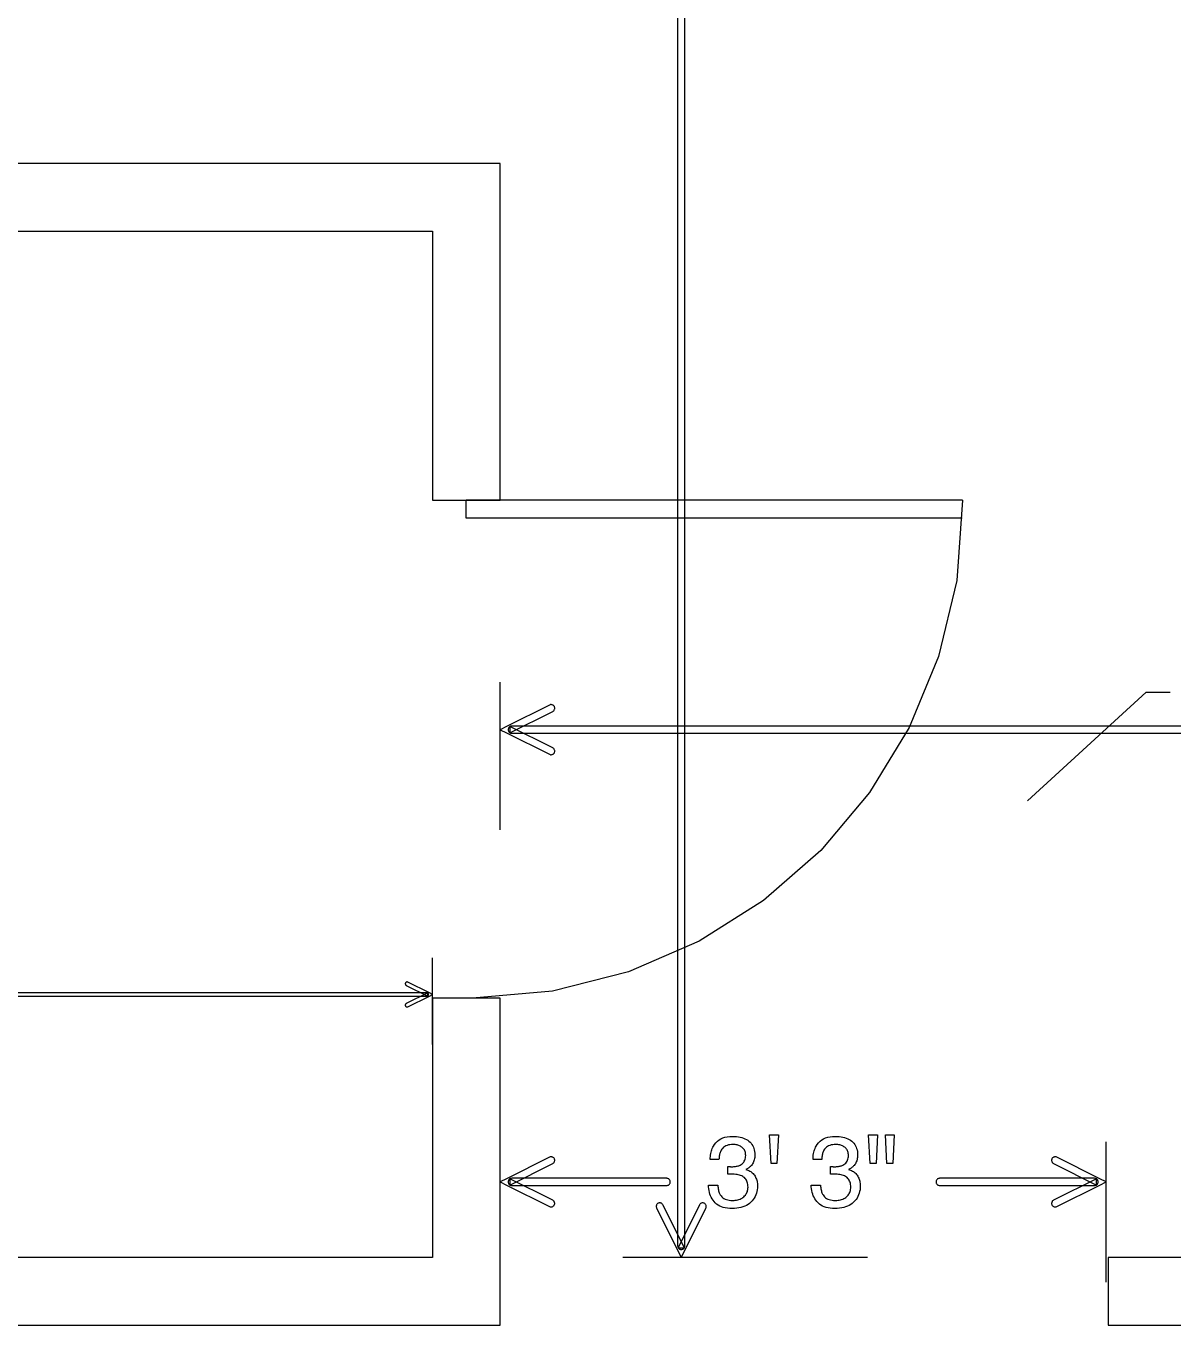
# Model space of a CAD drawing. Header units: inches. Extents: x -1 to 396, y -34 to 687.
# Drawn here: x 201.4 to 275.1, y 408.2 to 491.7 of the extents above; entities that cross this region are included whole.
import ezdxf

# ---------------------------------------------------------------- set-up
doc = ezdxf.new("R2010")
doc.units = ezdxf.units.IN
doc.header["$MEASUREMENT"] = 0
for name, color, linetype in [('AL_LINEWORK', 30, 'Continuous'), ('DIMENSIONS', 9, 'Continuous'), ('DOORS', 3, 'Continuous'), ('WALLS', 7, 'Continuous'), ('WINDOWS', 5, 'Continuous')]:
    doc.layers.add(name, color=color, linetype=linetype)

msp = doc.modelspace()

# ---------------------------------------------------------------- linework, layer by layer
at = {"layer": 'AL_LINEWORK'}
msp.add_lwpolyline([(265.79, 441.938), (273.422, 448.928), (273.422, 448.928), (274.949, 448.928)], dxfattribs=at)
at = {"layer": 'DIMENSIONS'}
for points in [[(243.317, 493.556), (243.317, 490.411), (243.317, 487.601), (243.317, 484.909), (243.317, 482.119), (243.317, 479.014), (243.317, 475.377), (243.317, 470.994), (243.317, 465.646), (243.317, 456.687), (243.317, 448.465), (243.317, 441.014), (243.317, 434.369), (243.317, 428.564), (243.317, 423.633), (243.317, 419.61), (243.317, 416.53), (243.317, 414.427), (243.317, 413.336), (243.32, 413.299), (243.329, 413.264), (243.343, 413.231), (243.361, 413.2), (243.384, 413.174), (243.411, 413.151), (243.441, 413.132), (243.474, 413.118), (243.51, 413.109), (243.547, 413.106), (243.584, 413.109), (243.62, 413.118), (243.653, 413.132), (243.683, 413.151), (243.71, 413.174), (243.733, 413.2), (243.751, 413.231), (243.765, 413.264), (243.774, 413.299), (243.777, 413.336), (243.777, 413.336), (243.777, 414.427), (243.777, 416.53), (243.777, 419.61), (243.777, 423.633), (243.777, 428.564), (243.777, 434.369), (243.777, 441.014), (243.777, 448.465), (243.777, 456.687), (243.777, 465.646), (243.777, 470.994), (243.777, 475.377), (243.777, 479.014), (243.777, 482.119), (243.777, 484.909), (243.777, 487.601), (243.777, 490.411), (243.777, 493.556)], [(231.913, 440.076), (231.913, 449.578)], [(276.825, 446.746), (274.377, 446.746), (271.426, 446.746), (267.826, 446.746), (267.719, 446.746), (267.631, 446.746), (267.557, 446.746), (267.492, 446.746), (267.433, 446.746), (267.373, 446.746), (267.308, 446.746), (267.234, 446.746), (267.146, 446.746), (267.039, 446.746), (261.2, 446.746), (255.837, 446.746), (250.972, 446.746), (246.626, 446.746), (242.822, 446.746), (239.579, 446.746), (236.92, 446.746), (234.866, 446.746), (233.438, 446.746), (232.659, 446.746), (232.622, 446.743), (232.586, 446.735), (232.553, 446.721), (232.523, 446.702), (232.496, 446.679), (232.473, 446.652), (232.454, 446.622), (232.441, 446.589), (232.432, 446.554), (232.429, 446.516), (232.432, 446.479), (232.441, 446.444), (232.454, 446.411), (232.473, 446.381), (232.496, 446.354), (232.523, 446.331), (232.553, 446.312), (232.586, 446.298), (232.621, 446.289), (232.659, 446.286), (232.659, 446.286), (233.438, 446.286), (234.866, 446.286), (236.92, 446.286), (239.579, 446.286), (242.822, 446.286), (246.626, 446.286), (250.972, 446.286), (255.837, 446.286), (261.2, 446.286), (267.039, 446.286), (267.146, 446.286), (267.234, 446.286), (267.308, 446.286), (267.373, 446.286), (267.433, 446.286), (267.492, 446.286), (267.557, 446.286), (267.631, 446.286), (267.719, 446.286), (267.826, 446.286), (271.426, 446.286), (274.377, 446.286), (276.825, 446.286)], [(227.571, 426.274), (227.571, 431.847)], [(200.568, 429.379), (201.53, 429.379), (202.451, 429.379), (203.407, 429.379), (204.47, 429.379), (205.716, 429.379), (207.218, 429.379), (209.051, 429.379), (209.07, 429.379), (209.085, 429.379), (209.098, 429.379), (209.109, 429.379), (209.119, 429.379), (209.129, 429.379), (209.141, 429.379), (209.153, 429.379), (209.169, 429.379), (209.187, 429.379), (210.934, 429.379), (212.367, 429.379), (213.557, 429.379), (214.575, 429.379), (215.493, 429.379), (216.382, 429.379), (217.314, 429.379), (218.36, 429.379), (219.59, 429.38), (221.078, 429.38), (221.722, 429.38), (222.249, 429.38), (222.683, 429.38), (223.05, 429.38), (223.374, 429.38), (223.68, 429.38), (223.992, 429.38), (224.337, 429.38), (224.737, 429.38), (225.22, 429.38), (225.602, 429.38), (225.912, 429.38), (226.161, 429.38), (226.361, 429.38), (226.524, 429.38), (226.662, 429.38), (226.787, 429.38), (226.909, 429.38), (227.043, 429.38), (227.198, 429.38), (227.217, 429.381), (227.235, 429.386), (227.251, 429.392), (227.266, 429.402), (227.279, 429.413), (227.291, 429.427), (227.3, 429.442), (227.307, 429.458), (227.312, 429.476), (227.313, 429.495), (227.312, 429.513), (227.307, 429.531), (227.3, 429.548), (227.291, 429.563), (227.279, 429.576), (227.266, 429.587), (227.251, 429.597), (227.235, 429.604), (227.217, 429.608), (227.198, 429.61), (227.198, 429.61), (227.043, 429.61), (226.909, 429.61), (226.787, 429.61), (226.662, 429.61), (226.524, 429.61), (226.361, 429.61), (226.161, 429.61), (225.912, 429.61), (225.602, 429.61), (225.22, 429.61), (224.737, 429.61), (224.337, 429.61), (223.992, 429.61), (223.68, 429.61), (223.374, 429.61), (223.05, 429.61), (222.683, 429.61), (222.249, 429.61), (221.722, 429.61), (221.078, 429.609), (219.59, 429.609), (218.36, 429.609), (217.314, 429.609), (216.382, 429.609), (215.493, 429.609), (214.575, 429.609), (213.557, 429.609), (212.367, 429.609), (210.934, 429.609), (209.187, 429.609), (209.169, 429.609), (209.153, 429.609), (209.141, 429.609), (209.129, 429.609), (209.119, 429.609), (209.109, 429.609), (209.098, 429.609), (209.085, 429.609), (209.07, 429.609), (209.051, 429.609), (207.218, 429.609), (205.716, 429.609), (204.47, 429.609), (203.407, 429.609), (202.451, 429.609), (201.53, 429.609), (200.568, 429.609)], [(231.913, 411.008), (231.913, 420.013)], [(270.848, 411.008), (270.848, 420.013)], [(255.506, 412.589), (239.79, 412.589)]]:
    msp.add_lwpolyline(points, dxfattribs=at)
for points in [[(235.086, 448.102), (232.326, 446.722), (231.914, 446.516), (232.326, 446.311), (235.086, 444.931), (235.121, 444.917), (235.156, 444.909), (235.192, 444.906), (235.227, 444.91), (235.262, 444.918), (235.294, 444.932), (235.324, 444.95), (235.352, 444.974), (235.375, 445.001), (235.395, 445.034), (235.409, 445.068), (235.417, 445.104), (235.419, 445.14), (235.416, 445.175), (235.407, 445.209), (235.393, 445.242), (235.375, 445.272), (235.352, 445.299), (235.324, 445.323), (235.292, 445.342), (232.532, 446.722), (232.532, 446.311), (235.292, 447.691), (235.324, 447.71), (235.352, 447.734), (235.375, 447.761), (235.393, 447.791), (235.407, 447.824), (235.416, 447.858), (235.419, 447.893), (235.417, 447.929), (235.409, 447.965), (235.395, 447.999), (235.375, 448.031), (235.352, 448.059), (235.324, 448.082), (235.294, 448.101), (235.262, 448.115), (235.227, 448.123), (235.192, 448.127), (235.156, 448.124), (235.121, 448.116), (235.086, 448.102)], [(225.985, 428.702), (227.365, 429.392), (227.57, 429.495), (227.365, 429.598), (225.984, 430.288), (225.967, 430.295), (225.949, 430.299), (225.931, 430.3), (225.914, 430.298), (225.897, 430.294), (225.88, 430.287), (225.865, 430.278), (225.852, 430.266), (225.84, 430.252), (225.83, 430.236), (225.823, 430.219), (225.819, 430.201), (225.818, 430.183), (225.82, 430.165), (225.824, 430.148), (225.831, 430.132), (225.84, 430.117), (225.852, 430.103), (225.866, 430.092), (225.882, 430.082), (227.262, 429.392), (227.262, 429.598), (225.882, 428.907), (225.866, 428.898), (225.852, 428.886), (225.84, 428.872), (225.831, 428.857), (225.824, 428.841), (225.82, 428.824), (225.818, 428.806), (225.819, 428.788), (225.823, 428.77), (225.83, 428.753), (225.84, 428.737), (225.852, 428.723), (225.865, 428.712), (225.88, 428.702), (225.897, 428.695), (225.914, 428.691), (225.932, 428.69), (225.949, 428.691), (225.967, 428.695), (225.985, 428.702)], [(246.819, 415.739), (246.663, 415.743), (246.517, 415.756), (246.379, 415.778), (246.25, 415.809), (246.13, 415.848), (246.018, 415.896), (245.916, 415.953), (245.822, 416.019), (245.736, 416.094), (245.66, 416.177), (245.592, 416.267), (245.53, 416.36), (245.476, 416.458), (245.43, 416.559), (245.39, 416.663), (245.358, 416.772), (245.332, 416.885), (245.314, 417.001), (245.304, 417.121), (245.3, 417.245), (245.891, 417.245), (245.9, 417.16), (245.91, 417.08), (245.922, 417.004), (245.935, 416.933), (245.951, 416.867), (245.968, 416.806), (245.987, 416.75), (246.008, 416.698), (246.03, 416.652), (246.055, 416.61), (246.102, 416.542), (246.157, 416.482), (246.219, 416.428), (246.288, 416.382), (246.364, 416.343), (246.447, 416.311), (246.537, 416.286), (246.634, 416.268), (246.739, 416.258), (246.85, 416.254), (246.938, 416.257), (247.022, 416.264), (247.102, 416.276), (247.179, 416.292), (247.253, 416.314), (247.323, 416.34), (247.389, 416.371), (247.452, 416.407), (247.512, 416.448), (247.567, 416.493), (247.619, 416.542), (247.665, 416.594), (247.705, 416.649), (247.74, 416.707), (247.77, 416.767), (247.794, 416.83), (247.813, 416.896), (247.827, 416.964), (247.835, 417.036), (247.838, 417.11), (247.835, 417.2), (247.826, 417.285), (247.812, 417.364), (247.792, 417.437), (247.767, 417.505), (247.735, 417.567), (247.698, 417.624), (247.656, 417.675), (247.607, 417.721), (247.553, 417.761), (247.494, 417.796), (247.43, 417.827), (247.362, 417.855), (247.29, 417.879), (247.213, 417.9), (247.132, 417.916), (247.046, 417.929), (246.956, 417.939), (246.861, 417.944), (246.762, 417.946), (246.751, 417.946), (246.74, 417.946), (246.728, 417.946), (246.717, 417.946), (246.705, 417.946), (246.694, 417.946), (246.682, 417.945), (246.671, 417.945), (246.659, 417.945), (246.647, 417.945), (246.636, 417.944), (246.624, 417.944), (246.612, 417.943), (246.601, 417.943), (246.589, 417.943), (246.577, 417.942), (246.565, 417.942), (246.553, 417.941), (246.541, 417.94), (246.53, 417.94), (246.53, 418.44), (246.547, 418.438), (246.564, 418.436), (246.58, 418.435), (246.595, 418.433), (246.611, 418.432), (246.625, 418.431), (246.639, 418.43), (246.652, 418.429), (246.665, 418.428), (246.677, 418.427), (246.689, 418.427), (246.702, 418.426), (246.714, 418.426), (246.727, 418.425), (246.739, 418.425), (246.752, 418.425), (246.766, 418.424), (246.779, 418.424), (246.793, 418.424), (246.806, 418.424), (246.869, 418.425), (246.929, 418.428), (246.987, 418.433), (247.042, 418.44), (247.096, 418.449), (247.147, 418.46), (247.195, 418.473), (247.242, 418.489), (247.286, 418.506), (247.328, 418.525), (247.396, 418.563), (247.457, 418.606), (247.511, 418.655), (247.558, 418.71), (247.597, 418.77), (247.629, 418.836), (247.655, 418.907), (247.672, 418.984), (247.683, 419.066), (247.687, 419.154), (247.684, 419.219), (247.677, 419.282), (247.665, 419.342), (247.649, 419.398), (247.627, 419.452), (247.601, 419.502), (247.57, 419.549), (247.534, 419.593), (247.493, 419.635), (247.448, 419.673), (247.399, 419.707), (247.349, 419.738), (247.297, 419.766), (247.244, 419.789), (247.189, 419.809), (247.133, 419.826), (247.075, 419.839), (247.015, 419.848), (246.954, 419.853), (246.891, 419.855), (246.782, 419.851), (246.679, 419.84), (246.583, 419.821), (246.494, 419.795), (246.412, 419.761), (246.338, 419.719), (246.27, 419.67), (246.209, 419.613), (246.155, 419.549), (246.108, 419.478), (246.085, 419.434), (246.065, 419.388), (246.046, 419.337), (246.029, 419.283), (246.015, 419.226), (246.002, 419.165), (245.992, 419.101), (245.983, 419.033), (245.977, 418.961), (245.973, 418.886), (245.413, 418.886), (245.415, 418.986), (245.421, 419.082), (245.431, 419.175), (245.445, 419.265), (245.464, 419.352), (245.486, 419.436), (245.512, 419.517), (245.542, 419.595), (245.576, 419.67), (245.614, 419.742), (245.689, 419.861), (245.774, 419.968), (245.869, 420.063), (245.975, 420.144), (246.092, 420.213), (246.219, 420.27), (246.356, 420.314), (246.504, 420.346), (246.662, 420.364), (246.831, 420.371), (246.966, 420.368), (247.095, 420.358), (247.217, 420.343), (247.333, 420.322), (247.442, 420.294), (247.546, 420.26), (247.643, 420.22), (247.734, 420.174), (247.819, 420.122), (247.898, 420.064), (247.969, 420), (248.033, 419.93), (248.09, 419.855), (248.139, 419.775), (248.181, 419.689), (248.215, 419.597), (248.241, 419.5), (248.26, 419.397), (248.271, 419.289), (248.275, 419.176), (248.273, 419.094), (248.266, 419.016), (248.255, 418.941), (248.239, 418.869), (248.219, 418.8), (248.195, 418.734), (248.166, 418.672), (248.132, 418.612), (248.094, 418.556), (248.052, 418.503), (248.023, 418.471), (247.993, 418.441), (247.961, 418.413), (247.928, 418.385), (247.893, 418.36), (247.856, 418.335), (247.818, 418.312), (247.778, 418.29), (247.736, 418.27), (247.693, 418.251), (247.763, 418.23), (247.829, 418.205), (247.892, 418.176), (247.953, 418.144), (248.01, 418.108), (248.064, 418.069), (248.114, 418.026), (248.162, 417.979), (248.207, 417.929), (248.248, 417.875), (248.286, 417.818), (248.32, 417.759), (248.35, 417.697), (248.376, 417.633), (248.398, 417.566), (248.416, 417.497), (248.43, 417.425), (248.44, 417.351), (248.446, 417.274), (248.448, 417.195), (248.444, 417.068), (248.431, 416.946), (248.41, 416.829), (248.38, 416.717), (248.342, 416.61), (248.295, 416.507), (248.24, 416.409), (248.176, 416.316), (248.104, 416.228), (248.023, 416.144), (247.935, 416.067), (247.839, 415.998), (247.737, 415.937), (247.627, 415.885), (247.51, 415.84), (247.386, 415.803), (247.255, 415.775), (247.117, 415.755), (246.971, 415.743), (246.819, 415.739)], [(249.791, 420.481), (249.687, 418.632), (249.322, 418.632), (249.218, 420.481), (249.791, 420.481)], [(253.42, 415.739), (253.264, 415.743), (253.118, 415.756), (252.98, 415.778), (252.851, 415.809), (252.731, 415.848), (252.619, 415.896), (252.516, 415.953), (252.422, 416.019), (252.337, 416.094), (252.261, 416.177), (252.192, 416.267), (252.131, 416.36), (252.077, 416.458), (252.03, 416.559), (251.991, 416.663), (251.958, 416.772), (251.933, 416.885), (251.915, 417.001), (251.904, 417.121), (251.901, 417.245), (252.492, 417.245), (252.5, 417.16), (252.511, 417.08), (252.523, 417.004), (252.536, 416.933), (252.552, 416.867), (252.569, 416.806), (252.588, 416.75), (252.609, 416.698), (252.631, 416.652), (252.655, 416.61), (252.703, 416.542), (252.758, 416.482), (252.82, 416.428), (252.888, 416.382), (252.964, 416.343), (253.048, 416.311), (253.138, 416.286), (253.235, 416.268), (253.34, 416.258), (253.451, 416.254), (253.539, 416.257), (253.623, 416.264), (253.703, 416.276), (253.78, 416.292), (253.854, 416.314), (253.924, 416.34), (253.99, 416.371), (254.053, 416.407), (254.112, 416.448), (254.168, 416.493), (254.219, 416.542), (254.265, 416.594), (254.306, 416.649), (254.341, 416.707), (254.371, 416.767), (254.395, 416.83), (254.414, 416.896), (254.428, 416.964), (254.436, 417.036), (254.439, 417.11), (254.436, 417.2), (254.427, 417.285), (254.413, 417.364), (254.393, 417.437), (254.367, 417.505), (254.336, 417.567), (254.299, 417.624), (254.256, 417.675), (254.208, 417.721), (254.154, 417.761), (254.095, 417.796), (254.031, 417.827), (253.963, 417.855), (253.891, 417.879), (253.814, 417.9), (253.733, 417.916), (253.647, 417.929), (253.557, 417.939), (253.462, 417.944), (253.363, 417.946), (253.352, 417.946), (253.34, 417.946), (253.329, 417.946), (253.318, 417.946), (253.306, 417.946), (253.295, 417.946), (253.283, 417.945), (253.272, 417.945), (253.26, 417.945), (253.248, 417.945), (253.237, 417.944), (253.225, 417.944), (253.213, 417.943), (253.201, 417.943), (253.19, 417.943), (253.178, 417.942), (253.166, 417.942), (253.154, 417.941), (253.142, 417.94), (253.13, 417.94), (253.13, 418.44), (253.148, 418.438), (253.164, 418.436), (253.181, 418.435), (253.196, 418.433), (253.211, 418.432), (253.226, 418.431), (253.24, 418.43), (253.253, 418.429), (253.266, 418.428), (253.278, 418.427), (253.29, 418.427), (253.302, 418.426), (253.315, 418.426), (253.327, 418.425), (253.34, 418.425), (253.353, 418.425), (253.366, 418.424), (253.38, 418.424), (253.393, 418.424), (253.407, 418.424), (253.469, 418.425), (253.53, 418.428), (253.587, 418.433), (253.643, 418.44), (253.696, 418.449), (253.747, 418.46), (253.796, 418.473), (253.843, 418.489), (253.887, 418.506), (253.929, 418.525), (253.997, 418.563), (254.058, 418.606), (254.112, 418.655), (254.159, 418.71), (254.198, 418.77), (254.23, 418.836), (254.255, 418.907), (254.273, 418.984), (254.284, 419.066), (254.288, 419.154), (254.285, 419.219), (254.278, 419.282), (254.266, 419.342), (254.249, 419.398), (254.228, 419.452), (254.202, 419.502), (254.17, 419.549), (254.135, 419.593), (254.094, 419.635), (254.049, 419.673), (254, 419.707), (253.95, 419.738), (253.898, 419.766), (253.845, 419.789), (253.79, 419.809), (253.734, 419.826), (253.676, 419.839), (253.616, 419.848), (253.555, 419.853), (253.492, 419.855), (253.382, 419.851), (253.28, 419.84), (253.184, 419.821), (253.095, 419.795), (253.013, 419.761), (252.938, 419.719), (252.871, 419.67), (252.81, 419.613), (252.756, 419.549), (252.709, 419.478), (252.686, 419.434), (252.665, 419.388), (252.647, 419.337), (252.63, 419.283), (252.615, 419.226), (252.603, 419.165), (252.592, 419.101), (252.584, 419.033), (252.578, 418.961), (252.574, 418.886), (252.014, 418.886), (252.016, 418.986), (252.022, 419.082), (252.032, 419.175), (252.046, 419.265), (252.064, 419.352), (252.086, 419.436), (252.113, 419.517), (252.143, 419.595), (252.177, 419.67), (252.215, 419.742), (252.29, 419.861), (252.375, 419.968), (252.47, 420.063), (252.576, 420.144), (252.692, 420.213), (252.819, 420.27), (252.957, 420.314), (253.105, 420.346), (253.263, 420.364), (253.432, 420.371), (253.567, 420.368), (253.695, 420.358), (253.817, 420.343), (253.933, 420.322), (254.043, 420.294), (254.147, 420.26), (254.244, 420.22), (254.335, 420.174), (254.42, 420.122), (254.498, 420.064), (254.57, 420), (254.634, 419.93), (254.691, 419.855), (254.74, 419.775), (254.781, 419.689), (254.815, 419.597), (254.842, 419.5), (254.861, 419.397), (254.872, 419.289), (254.876, 419.176), (254.873, 419.094), (254.867, 419.016), (254.856, 418.941), (254.84, 418.869), (254.82, 418.8), (254.795, 418.734), (254.766, 418.672), (254.733, 418.612), (254.695, 418.556), (254.652, 418.503), (254.624, 418.471), (254.594, 418.441), (254.562, 418.413), (254.529, 418.385), (254.494, 418.36), (254.457, 418.335), (254.419, 418.312), (254.379, 418.29), (254.337, 418.27), (254.294, 418.251), (254.363, 418.23), (254.43, 418.205), (254.493, 418.176), (254.553, 418.144), (254.61, 418.108), (254.664, 418.069), (254.715, 418.026), (254.763, 417.979), (254.807, 417.929), (254.849, 417.875), (254.887, 417.818), (254.921, 417.759), (254.951, 417.697), (254.977, 417.633), (254.999, 417.566), (255.017, 417.497), (255.031, 417.425), (255.041, 417.351), (255.047, 417.274), (255.049, 417.195), (255.044, 417.068), (255.032, 416.946), (255.01, 416.829), (254.981, 416.717), (254.943, 416.61), (254.896, 416.507), (254.841, 416.409), (254.777, 416.316), (254.705, 416.228), (254.624, 416.144), (254.536, 416.067), (254.44, 415.998), (254.337, 415.937), (254.228, 415.885), (254.111, 415.84), (253.987, 415.803), (253.856, 415.775), (253.717, 415.755), (253.572, 415.743), (253.42, 415.739)], [(256.156, 420.481), (256.064, 418.632), (255.684, 418.632), (255.586, 420.481), (256.156, 420.481)], [(257.234, 420.481), (257.14, 418.632), (256.759, 418.632), (256.662, 420.481), (257.234, 420.481)], [(235.085, 419.034), (232.325, 417.654), (231.913, 417.448), (232.325, 417.243), (235.085, 415.862), (235.12, 415.848), (235.155, 415.84), (235.191, 415.838), (235.226, 415.841), (235.261, 415.85), (235.293, 415.864), (235.323, 415.882), (235.35, 415.905), (235.374, 415.933), (235.393, 415.965), (235.407, 416), (235.416, 416.035), (235.418, 416.071), (235.415, 416.107), (235.406, 416.141), (235.392, 416.173), (235.374, 416.204), (235.35, 416.231), (235.323, 416.254), (235.291, 416.274), (232.531, 417.654), (232.531, 417.243), (235.291, 418.622), (235.323, 418.642), (235.351, 418.665), (235.374, 418.693), (235.392, 418.723), (235.406, 418.755), (235.415, 418.79), (235.418, 418.825), (235.416, 418.861), (235.408, 418.896), (235.394, 418.931), (235.374, 418.963), (235.351, 418.991), (235.323, 419.014), (235.293, 419.033), (235.261, 419.046), (235.226, 419.055), (235.191, 419.058), (235.155, 419.056), (235.12, 419.048), (235.085, 419.034)], [(267.676, 415.862), (270.436, 417.243), (270.847, 417.448), (270.436, 417.654), (267.676, 419.034), (267.641, 419.048), (267.605, 419.056), (267.57, 419.058), (267.534, 419.055), (267.5, 419.046), (267.467, 419.033), (267.437, 419.014), (267.41, 418.991), (267.386, 418.963), (267.367, 418.931), (267.353, 418.896), (267.345, 418.861), (267.343, 418.825), (267.346, 418.79), (267.355, 418.755), (267.368, 418.723), (267.387, 418.693), (267.41, 418.665), (267.438, 418.642), (267.47, 418.622), (270.23, 417.243), (270.23, 417.654), (267.47, 416.274), (267.438, 416.254), (267.41, 416.231), (267.387, 416.204), (267.368, 416.173), (267.355, 416.141), (267.346, 416.107), (267.343, 416.071), (267.345, 416.035), (267.353, 416), (267.367, 415.965), (267.387, 415.933), (267.41, 415.905), (267.437, 415.882), (267.468, 415.864), (267.5, 415.85), (267.534, 415.841), (267.57, 415.838), (267.606, 415.84), (267.641, 415.848), (267.676, 415.862)], [(232.658, 417.218), (232.813, 417.218), (232.945, 417.218), (233.064, 417.218), (233.182, 417.218), (233.309, 417.218), (233.456, 417.218), (233.634, 417.218), (233.853, 417.218), (234.125, 417.218), (234.46, 417.218), (234.856, 417.218), (235.184, 417.218), (235.462, 417.218), (235.709, 417.218), (235.943, 417.218), (236.185, 417.218), (236.452, 417.218), (236.763, 417.218), (237.137, 417.218), (237.593, 417.218), (238.615, 417.218), (239.442, 417.218), (240.102, 417.218), (240.627, 417.218), (241.046, 417.218), (241.39, 417.218), (241.689, 417.218), (241.973, 417.218), (242.272, 417.218), (242.616, 417.218), (242.653, 417.221), (242.688, 417.23), (242.721, 417.244), (242.752, 417.263), (242.778, 417.286), (242.801, 417.312), (242.82, 417.343), (242.834, 417.376), (242.843, 417.411), (242.846, 417.448), (242.843, 417.486), (242.834, 417.521), (242.82, 417.554), (242.801, 417.584), (242.778, 417.611), (242.752, 417.634), (242.721, 417.653), (242.688, 417.667), (242.653, 417.675), (242.616, 417.678), (242.272, 417.678), (241.973, 417.678), (241.689, 417.678), (241.39, 417.678), (241.046, 417.678), (240.627, 417.678), (240.102, 417.678), (239.442, 417.678), (238.615, 417.678), (237.593, 417.678), (237.137, 417.678), (236.763, 417.678), (236.452, 417.678), (236.185, 417.678), (235.943, 417.678), (235.709, 417.678), (235.462, 417.678), (235.184, 417.678), (234.856, 417.678), (234.46, 417.678), (234.125, 417.678), (233.853, 417.678), (233.634, 417.678), (233.456, 417.678), (233.309, 417.678), (233.182, 417.678), (233.064, 417.678), (232.945, 417.678), (232.813, 417.678), (232.658, 417.678), (232.62, 417.675), (232.585, 417.667), (232.552, 417.653), (232.522, 417.634), (232.495, 417.611), (232.472, 417.584), (232.453, 417.554), (232.439, 417.521), (232.431, 417.486), (232.428, 417.448), (232.431, 417.411), (232.439, 417.376), (232.453, 417.343), (232.472, 417.312), (232.495, 417.286), (232.522, 417.263), (232.552, 417.244), (232.585, 417.23), (232.62, 417.221), (232.658, 417.218)], [(270.103, 417.678), (269.948, 417.678), (269.816, 417.678), (269.696, 417.678), (269.579, 417.678), (269.452, 417.678), (269.305, 417.678), (269.127, 417.678), (268.908, 417.678), (268.636, 417.678), (268.301, 417.678), (267.905, 417.678), (267.577, 417.678), (267.299, 417.678), (267.052, 417.678), (266.817, 417.678), (266.576, 417.678), (266.309, 417.678), (265.998, 417.678), (265.623, 417.678), (265.167, 417.678), (264.145, 417.678), (263.319, 417.678), (262.659, 417.678), (262.134, 417.678), (261.714, 417.678), (261.37, 417.678), (261.072, 417.678), (260.788, 417.678), (260.489, 417.678), (260.145, 417.678), (260.108, 417.675), (260.072, 417.667), (260.039, 417.653), (260.009, 417.634), (259.982, 417.611), (259.959, 417.584), (259.941, 417.554), (259.927, 417.521), (259.918, 417.486), (259.915, 417.448), (259.918, 417.411), (259.927, 417.376), (259.941, 417.343), (259.959, 417.312), (259.982, 417.286), (260.009, 417.263), (260.039, 417.244), (260.072, 417.23), (260.108, 417.221), (260.145, 417.218), (260.489, 417.218), (260.788, 417.218), (261.072, 417.218), (261.37, 417.218), (261.714, 417.218), (262.134, 417.218), (262.659, 417.218), (263.319, 417.218), (264.145, 417.218), (265.167, 417.218), (265.623, 417.218), (265.998, 417.218), (266.309, 417.218), (266.576, 417.218), (266.817, 417.218), (267.052, 417.218), (267.299, 417.218), (267.577, 417.218), (267.905, 417.218), (268.301, 417.218), (268.636, 417.218), (268.908, 417.218), (269.127, 417.218), (269.305, 417.218), (269.452, 417.218), (269.579, 417.218), (269.696, 417.218), (269.816, 417.218), (269.948, 417.218), (270.103, 417.218), (270.14, 417.221), (270.176, 417.23), (270.209, 417.244), (270.239, 417.263), (270.266, 417.286), (270.289, 417.312), (270.307, 417.343), (270.321, 417.376), (270.33, 417.411), (270.333, 417.448), (270.33, 417.486), (270.321, 417.521), (270.307, 417.554), (270.289, 417.584), (270.266, 417.611), (270.239, 417.634), (270.209, 417.653), (270.176, 417.667), (270.14, 417.675), (270.103, 417.678)], [(241.961, 415.764), (243.341, 413.003), (243.547, 412.592), (243.753, 413.003), (245.133, 415.764), (245.147, 415.798), (245.155, 415.834), (245.157, 415.87), (245.154, 415.905), (245.145, 415.939), (245.132, 415.972), (245.113, 416.002), (245.09, 416.029), (245.062, 416.053), (245.03, 416.072), (244.995, 416.086), (244.96, 416.094), (244.924, 416.097), (244.889, 416.093), (244.854, 416.085), (244.822, 416.071), (244.792, 416.052), (244.764, 416.029), (244.741, 416.001), (244.721, 415.969), (243.341, 413.209), (243.753, 413.209), (242.373, 415.969), (242.353, 416.001), (242.33, 416.029), (242.302, 416.052), (242.272, 416.071), (242.24, 416.085), (242.205, 416.093), (242.17, 416.097), (242.134, 416.094), (242.099, 416.086), (242.064, 416.072), (242.032, 416.053), (242.004, 416.029), (241.981, 416.002), (241.962, 415.972), (241.949, 415.939), (241.94, 415.905), (241.937, 415.87), (241.939, 415.834), (241.947, 415.798), (241.961, 415.764)]]:
    msp.add_lwpolyline(points, close=True, dxfattribs=at)
at = {"layer": 'DOORS'}
for points in [[(261.616, 461.268), (229.738, 461.268)], [(261.616, 461.268), (261.616, 461.268), (261.244, 456.115), (260.082, 451.22), (258.196, 446.649), (255.65, 442.468), (252.508, 438.742), (248.836, 435.538), (244.698, 432.921), (240.16, 430.957), (235.285, 429.713), (230.14, 429.254), (230.1, 429.253), (230.059, 429.253), (230.019, 429.253), (229.979, 429.253), (229.939, 429.253), (229.899, 429.252), (229.859, 429.252), (229.819, 429.252), (229.778, 429.253), (229.738, 429.253)], [(261.604, 460.115), (229.738, 460.115)]]:
    msp.add_lwpolyline(points, dxfattribs=at)
at = {"layer": 'WALLS'}
for points in [[(143.185, 478.56), (227.571, 478.56), (227.571, 461.266), (231.913, 461.266), (231.913, 482.902), (138.843, 482.902)], [(138.843, 408.248), (231.913, 408.248), (231.913, 429.251), (227.571, 429.251), (227.571, 412.589), (143.185, 412.589)]]:
    msp.add_lwpolyline(points, dxfattribs=at)
msp.add_lwpolyline([(270.972, 412.589), (270.972, 408.248), (298.473, 408.248), (298.473, 412.589), (270.972, 412.589)], close=True, dxfattribs=at)
at = {"layer": 'WINDOWS'}
msp.add_lwpolyline([(229.738, 460.115), (229.738, 461.268)], dxfattribs=at)

doc.saveas('drawing.dxf')
